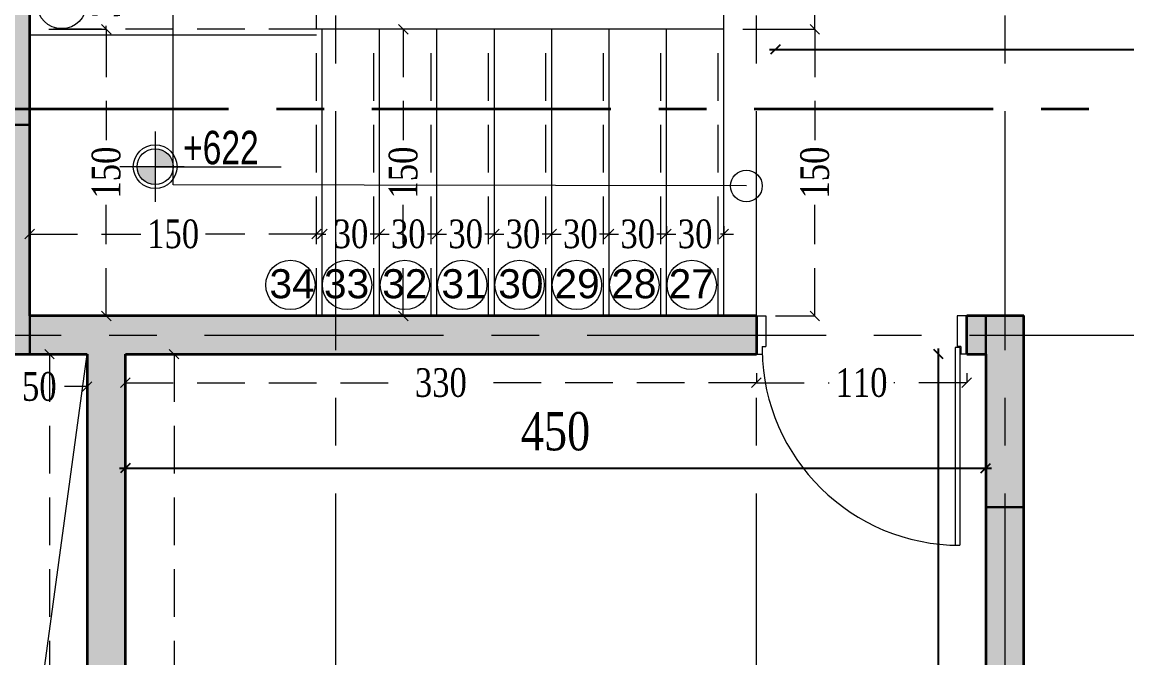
# Model space of a CAD drawing. Header units: inches. Extents: x -114 to 635, y -137 to 57.
# Drawn here: x 91.91 to 97.69, y 15.99 to 19.32 of the extents above; entities that cross this region are included whole.
import ezdxf
from ezdxf.enums import TextEntityAlignment as Align

# ---------------------------------------------------------------- set-up
doc = ezdxf.new("R2010")
doc.units = ezdxf.units.IN
doc.header["$MEASUREMENT"] = 0
doc.header["$PDMODE"] = 98
for name, pattern in [('( Hidden )', [0.375, 0.25, -0.125]), ('CENTER', [2, 1.25, -0.25, 0.25, -0.25]), ('CENTERX2', [4, 2.5, -0.5, 0.5, -0.5]), ('DASHED2', [0.375, 0.25, -0.125]), ('VILLA AXIS$0$CENTER', [2, 1.25, -0.25, 0.25, -0.25])]:
    doc.linetypes.add(name, pattern=pattern)
doc.layers.get('0').update_dxf_attribs({"lineweight": 5})
doc.layers.get('Defpoints').update_dxf_attribs({"lineweight": 5})
for name, color, linetype, lineweight in [('A-SECTION LINE', 230, 'Continuous', 35), ('A-text', 111, 'Continuous', 5), ('COLUMNS HATCH', 1, 'Continuous', 5), ('DETAILS DIMENSION', 15, 'Continuous', 5), ('DOOR', 1, 'Continuous', 5), ('E-AX', 9, '( Hidden )', 0), ('FURNITURE', 1, 'Continuous', 0), ('HANDRAIL', 31, 'Continuous', 5), ('HATCH', 15, 'Continuous', 0), ('LEVEL SYMBOL', 8, 'Continuous', 5), ('PROPOSED COLUMNS', 6, 'Continuous', 30), ('ROOMS DIMENSION', 3, 'Continuous', 5), ('STAIR', 1, 'Continuous', 5), ('WALL PROPOSED', 7, 'Continuous', 30)]:
    doc.layers.add(name, color=color, linetype=linetype, lineweight=lineweight)
doc.layers.add('AXIES', color=7, linetype='CENTER', lineweight=0, true_color=0x949596)
doc.styles.add('002-F.FLOOR PLAN$0$xref plans$0$ATTRIBUTE', font='BKANT.TTF')
doc.styles.add('GROUND FLOOR XREF - option 3$0$STYLE1', font='arial.ttf', dxfattribs={"height": 30})
doc.styles.add('ST', font='times.ttf', dxfattribs={"width": 0.8})
doc.styles.add('style4', font='times.ttf', dxfattribs={"width": 0.8})
doc.dimstyles.new('DIM100-2', dxfattribs={"dimtxt": 0.2, "dimasz": 0.05, "dimexe": 0.1, "dimexo": 0.1, "dimgap": 0.09, "dimtad": 1, "dimdec": 0, "dimlfac": 100, "dimzin": 0, "dimdsep": 46, "dimtxsty": 'style4', "dimblk1": 'OBLIQUE', "dimblk2": 'OBLIQUE', "dimsah": 1, "dimcen": 0.09, "dimdle": 0.03, "dimse1": 1, "dimse2": 1, "dimclrd": 256, "dimclrt": 256, "dimadec": 0, "dimazin": 0, "dimtfac": 1, "dimtdec": 0, "dimtix": 1, "dimtmove": 2, "dimatfit": 3, "dimldrblk": 'OBLIQUE', "dimfxl": 1, "dimtolj": 1, "dimtzin": 0, "dimarcsym": 0})
doc.dimstyles.new('RASH PLAN', dxfattribs={"dimtxt": 0.15, "dimasz": 0.05, "dimexe": 0, "dimexo": 0.1, "dimgap": 0.05, "dimtad": 0, "dimdec": 0, "dimlfac": 100, "dimzin": 0, "dimdsep": 46, "dimtxsty": 'ST', "dimblk": 'OBLIQUE', "dimcen": 0.09, "dimclrd": 200, "dimclre": 6, "dimclrt": 1, "dimadec": 0, "dimazin": 0, "dimtfac": 1, "dimtdec": 0, "dimtmove": 1, "dimatfit": 3, "dimldrblk": 'OBLIQUE', "dimfxl": 0, "dimtolj": 1, "dimtzin": 0, "dimlwd": -1, "dimlwe": -1, "dimarcsym": 0})

# ---------------------------------------------------------------- blocks, each defined once
blk = doc.blocks.new('_Oblique')
at = {"color": 0, "lineweight": -2}
blk.add_line((-0.5, -0.5), (0.5, 0.5), dxfattribs=at)
blk = doc.blocks.new('*D496')
at = {"layer": 'Defpoints', "color": 0, "transparency": 16777216}
for p in [(91.7503, 17.5794), (92.2503, 17.5794), (92.2503, 17.4092)]:
    blk.add_point(p, dxfattribs=at)
at = {"layer": 'DETAILS DIMENSION', "color": 6, "transparency": 16777216}
for p, q in [((91.7503, 17.4794), (91.7503, 17.4092)), ((92.2503, 17.4794), (92.2503, 17.4092))]:
    blk.add_line(p, q, dxfattribs=at)
at = {"layer": 'DETAILS DIMENSION', "color": 200, "linetype": 'DASHED2', "transparency": 16777216}
for p, q in [((91.7503, 17.4092), (91.8691, 17.4092)), ((92.2503, 17.4092), (92.1315, 17.4092))]:
    blk.add_line(p, q, dxfattribs=at)
at = {"layer": 'DETAILS DIMENSION', "color": 200, "transparency": 16777216, "xscale": 0.05, "yscale": 0.05, "zscale": 0.05, "rotation": 180}
blk.add_blockref('_Oblique', (91.7503, 17.4092), dxfattribs=at)
at = {"layer": 'DETAILS DIMENSION', "color": 200, "transparency": 16777216, "xscale": 0.05, "yscale": 0.05, "zscale": 0.05}
blk.add_blockref('_Oblique', (92.2503, 17.4092), dxfattribs=at)
at = {"layer": 'DETAILS DIMENSION', "color": 1, "transparency": 16777216, "insert": (92.0003, 17.4092), "char_height": 0.15, "attachment_point": 5, "style": 'ST'}
blk.add_mtext('\\A1;50', dxfattribs=at)
blk = doc.blocks.new('*D498')
at = {"layer": 'Defpoints', "color": 0, "transparency": 16777216}
for p in [(92.0537, 17.5794), (92.2503, 17.5794), (92.2503, 13.1797)]:
    blk.add_point(p, dxfattribs=at)
at = {"layer": 'DETAILS DIMENSION', "color": 6, "transparency": 16777216}
for p, q in [((92.1503, 17.5794), (92.0537, 17.5794)), ((92.1503, 13.1797), (92.0537, 13.1797))]:
    blk.add_line(p, q, dxfattribs=at)
at = {"layer": 'DETAILS DIMENSION', "color": 200, "linetype": 'DASHED2', "transparency": 16777216}
for p, q in [((92.0537, 17.5794), (92.0537, 15.5579)), ((92.0537, 13.1797), (92.0537, 15.2012))]:
    blk.add_line(p, q, dxfattribs=at)
at = {"layer": 'DETAILS DIMENSION', "color": 200, "transparency": 16777216, "xscale": 0.05, "yscale": 0.05, "zscale": 0.05}
for p, rotation in [((92.0537, 17.5794), 90), ((92.0537, 13.1797), 270)]:
    blk.add_blockref('_Oblique', p, dxfattribs=dict(at, rotation=rotation))
at = {"layer": 'DETAILS DIMENSION', "color": 1, "transparency": 16777216, "insert": (92.0537, 15.3795), "char_height": 0.15, "attachment_point": 5, "rotation": 90, "style": 'ST'}
blk.add_mtext('\\A1;440', dxfattribs=at)
blk = doc.blocks.new('*D506')
at = {"layer": 'Defpoints', "color": 0, "transparency": 16777216}
for p in [(92.4503, 17.5794), (95.7506, 17.5794), (92.4503, 17.4297)]:
    blk.add_point(p, dxfattribs=at)
at = {"layer": 'DETAILS DIMENSION', "color": 6, "transparency": 16777216}
for p, q in [((92.4503, 17.4794), (92.4503, 17.4297)), ((95.7506, 17.4794), (95.7506, 17.4297))]:
    blk.add_line(p, q, dxfattribs=at)
at = {"layer": 'DETAILS DIMENSION', "color": 200, "linetype": 'DASHED2', "transparency": 16777216}
for p, q in [((92.4503, 17.4297), (93.9243, 17.4297)), ((95.7506, 17.4297), (94.2766, 17.4297))]:
    blk.add_line(p, q, dxfattribs=at)
at = {"layer": 'DETAILS DIMENSION', "color": 200, "transparency": 16777216, "xscale": 0.05, "yscale": 0.05, "zscale": 0.05, "rotation": 180}
blk.add_blockref('_Oblique', (92.4503, 17.4297), dxfattribs=at)
at = {"layer": 'DETAILS DIMENSION', "color": 200, "transparency": 16777216, "xscale": 0.05, "yscale": 0.05, "zscale": 0.05}
blk.add_blockref('_Oblique', (95.7506, 17.4297), dxfattribs=at)
at = {"layer": 'DETAILS DIMENSION', "color": 1, "transparency": 16777216, "insert": (94.1004, 17.4297), "char_height": 0.15, "attachment_point": 5, "style": 'ST'}
blk.add_mtext('\\A1;330', dxfattribs=at)
blk = doc.blocks.new('*D507')
at = {"layer": 'Defpoints', "color": 0, "transparency": 16777216}
for p in [(95.7506, 17.5794), (96.8506, 17.5794), (96.8506, 17.4297)]:
    blk.add_point(p, dxfattribs=at)
at = {"layer": 'DETAILS DIMENSION', "color": 6, "transparency": 16777216}
for p, q in [((95.7506, 17.4794), (95.7506, 17.4297)), ((96.8506, 17.4794), (96.8506, 17.4297))]:
    blk.add_line(p, q, dxfattribs=at)
at = {"layer": 'DETAILS DIMENSION', "color": 200, "linetype": 'DASHED2', "transparency": 16777216}
for p, q in [((95.7506, 17.4297), (96.1312, 17.4297)), ((96.8506, 17.4297), (96.4699, 17.4297))]:
    blk.add_line(p, q, dxfattribs=at)
at = {"layer": 'DETAILS DIMENSION', "color": 200, "transparency": 16777216, "xscale": 0.05, "yscale": 0.05, "zscale": 0.05, "rotation": 180}
blk.add_blockref('_Oblique', (95.7506, 17.4297), dxfattribs=at)
at = {"layer": 'DETAILS DIMENSION', "color": 200, "transparency": 16777216, "xscale": 0.05, "yscale": 0.05, "zscale": 0.05}
blk.add_blockref('_Oblique', (96.8506, 17.4297), dxfattribs=at)
at = {"layer": 'DETAILS DIMENSION', "color": 1, "transparency": 16777216, "insert": (96.3006, 17.4297), "char_height": 0.15, "attachment_point": 5, "style": 'ST'}
blk.add_mtext('\\A1;110', dxfattribs=at)
blk = doc.blocks.new('*D508')
at = {"layer": 'Defpoints', "color": 0, "transparency": 16777216}
for p in [(96.7033, 17.5794), (96.9503, 17.5794), (96.9503, 11.5798)]:
    blk.add_point(p, dxfattribs=at)
at = {"layer": 'ROOMS DIMENSION', "linetype": 'Continuous', "lineweight": -2, "transparency": 16777216}
blk.add_line((96.7033, 11.5498), (96.7033, 17.6094), dxfattribs=at)
at = {"layer": 'ROOMS DIMENSION', "lineweight": -2, "transparency": 16777216, "xscale": 0.05, "yscale": 0.05, "zscale": 0.05}
for p, rotation in [((96.7033, 17.5794), 90), ((96.7033, 11.5798), 270)]:
    blk.add_blockref('_Oblique', p, dxfattribs=dict(at, rotation=rotation))
at = {"layer": 'ROOMS DIMENSION', "transparency": 16777216, "insert": (96.5116, 14.5796), "char_height": 0.2, "attachment_point": 5, "rotation": 90, "style": 'style4'}
blk.add_mtext('\\A1;600', dxfattribs=at)
blk = doc.blocks.new('*D509')
at = {"layer": 'Defpoints', "color": 0, "transparency": 16777216}
for p in [(92.4503, 17.5794), (96.9503, 17.5794), (96.9503, 16.9828)]:
    blk.add_point(p, dxfattribs=at)
at = {"layer": 'ROOMS DIMENSION', "linetype": 'Continuous', "lineweight": -2, "transparency": 16777216}
blk.add_line((92.4203, 16.9828), (96.9803, 16.9828), dxfattribs=at)
at = {"layer": 'ROOMS DIMENSION', "lineweight": -2, "transparency": 16777216, "xscale": 0.05, "yscale": 0.05, "zscale": 0.05, "rotation": 180}
blk.add_blockref('_Oblique', (92.4503, 16.9828), dxfattribs=at)
at = {"layer": 'ROOMS DIMENSION', "lineweight": -2, "transparency": 16777216, "xscale": 0.05, "yscale": 0.05, "zscale": 0.05}
blk.add_blockref('_Oblique', (96.9503, 16.9828), dxfattribs=at)
at = {"layer": 'ROOMS DIMENSION', "transparency": 16777216, "insert": (94.7003, 17.1746), "char_height": 0.2, "attachment_point": 5, "style": 'style4'}
blk.add_mtext('\\A1;450', dxfattribs=at)
blk = doc.blocks.new('*D535')
at = {"layer": 'Defpoints', "color": 0, "transparency": 16777216}
for p in [(95.5804, 19.2795), (95.7506, 17.7794), (96.0563, 17.7794)]:
    blk.add_point(p, dxfattribs=at)
at = {"layer": 'DETAILS DIMENSION', "color": 6, "transparency": 16777216}
for p, q in [((95.6804, 19.2795), (96.0563, 19.2795)), ((95.8506, 17.7794), (96.0563, 17.7794))]:
    blk.add_line(p, q, dxfattribs=at)
at = {"layer": 'DETAILS DIMENSION', "color": 200, "linetype": 'DASHED2', "transparency": 16777216}
for p, q in [((96.0563, 19.2795), (96.0563, 18.6988)), ((96.0563, 17.7794), (96.0563, 18.3601))]:
    blk.add_line(p, q, dxfattribs=at)
at = {"layer": 'DETAILS DIMENSION', "color": 200, "transparency": 16777216, "xscale": 0.05, "yscale": 0.05, "zscale": 0.05}
for p, rotation in [((96.0563, 19.2795), 90), ((96.0563, 17.7794), 270)]:
    blk.add_blockref('_Oblique', p, dxfattribs=dict(at, rotation=rotation))
at = {"layer": 'DETAILS DIMENSION', "color": 1, "transparency": 16777216, "insert": (96.0563, 18.5295), "char_height": 0.15, "attachment_point": 5, "rotation": 90, "style": 'ST'}
blk.add_mtext('\\A1;150', dxfattribs=at)
blk = doc.blocks.new('*D543')
at = {"layer": 'Defpoints', "color": 0, "transparency": 16777216}
for p in [(95.85, 19.4797), (105.3504, 19.2799), (105.3504, 19.1736)]:
    blk.add_point(p, dxfattribs=at)
at = {"layer": 'ROOMS DIMENSION', "linetype": 'Continuous', "lineweight": -2, "transparency": 16777216}
blk.add_line((95.82, 19.1736), (105.3804, 19.1736), dxfattribs=at)
at = {"layer": 'ROOMS DIMENSION', "lineweight": -2, "transparency": 16777216, "xscale": 0.05, "yscale": 0.05, "zscale": 0.05, "rotation": 180}
blk.add_blockref('_Oblique', (95.85, 19.1736), dxfattribs=at)
at = {"layer": 'ROOMS DIMENSION', "lineweight": -2, "transparency": 16777216, "xscale": 0.05, "yscale": 0.05, "zscale": 0.05}
blk.add_blockref('_Oblique', (105.3504, 19.1736), dxfattribs=at)
at = {"layer": 'ROOMS DIMENSION', "transparency": 16777216, "insert": (100.6002, 19.3657), "char_height": 0.2, "attachment_point": 5, "style": 'style4'}
blk.add_mtext('\\A1;950', dxfattribs=at)
blk = doc.blocks.new('*U1154')
for p, q in [((-1665, 63.6), (-1665, 1098.6)), ((-1640, 63.6), (-1640, 1096.8)), ((-1700, 98.6), (-1670, 98.6)), ((-1670, 58.6), (-1670, 98.6)), ((-1670, 58.6), (-1650, 58.6)), ((-1665, 63.6), (-1640, 63.6)), ((-1650, -101.4), (-1650, 58.6)), ((-650, -101.4), (-650, 58.6)), ((-630, 58.6), (-650, 58.6)), ((-600, 98.6), (-630, 98.6)), ((-630, 58.6), (-630, 98.6)), ((-1700, -101.4), (-1650, -101.4)), ((-600, -101.4), (-650, -101.4))]:
    blk.add_line(p, q)
blk.add_arc((-1665.1, 63.5), 1035.2, 0.83955, 89.99619)
blk = doc.blocks.new('*D904')
at = {"layer": 'Defpoints', "color": 0, "transparency": 16777216}
for p in [(95.2803, 18.2079), (95.2803, 18.149), (95.5804, 18.149)]:
    blk.add_point(p, dxfattribs=at)
at = {"layer": 'DETAILS DIMENSION', "color": 200, "linetype": 'DASHED2', "transparency": 16777216}
for p, q in [((95.2803, 18.2079), (95.2303, 18.2079)), ((95.2803, 18.2079), (95.2985, 18.2079)), ((95.5804, 18.2079), (95.5622, 18.2079)), ((95.5804, 18.2079), (95.6304, 18.2079))]:
    blk.add_line(p, q, dxfattribs=at)
at = {"layer": 'DETAILS DIMENSION', "color": 6, "transparency": 16777216}
for p, q in [((95.2803, 18.249), (95.2803, 18.2079)), ((95.5804, 18.249), (95.5804, 18.2079))]:
    blk.add_line(p, q, dxfattribs=at)
at = {"layer": 'DETAILS DIMENSION', "color": 200, "transparency": 16777216, "xscale": 0.05, "yscale": 0.05, "zscale": 0.05}
blk.add_blockref('_Oblique', (95.2803, 18.2079), dxfattribs=at)
at = {"layer": 'DETAILS DIMENSION', "color": 200, "transparency": 16777216, "xscale": 0.05, "yscale": 0.05, "zscale": 0.05, "rotation": 180}
blk.add_blockref('_Oblique', (95.5804, 18.2079), dxfattribs=at)
at = {"layer": 'DETAILS DIMENSION', "color": 1, "transparency": 16777216, "insert": (95.4303, 18.2079), "char_height": 0.15, "attachment_point": 5, "style": 'ST'}
blk.add_mtext('\\A1;30', dxfattribs=at)
blk = doc.blocks.new('*D905')
at = {"layer": 'Defpoints', "color": 0, "transparency": 16777216}
for p in [(94.9803, 18.2079), (95.2803, 18.149), (94.9803, 18.1134)]:
    blk.add_point(p, dxfattribs=at)
at = {"layer": 'DETAILS DIMENSION', "color": 200, "linetype": 'DASHED2', "transparency": 16777216}
for p, q in [((94.9803, 18.2079), (94.9303, 18.2079)), ((94.9803, 18.2079), (94.9984, 18.2079)), ((95.2803, 18.2079), (95.2621, 18.2079)), ((95.2803, 18.2079), (95.3303, 18.2079))]:
    blk.add_line(p, q, dxfattribs=at)
at = {"layer": 'DETAILS DIMENSION', "color": 6, "transparency": 16777216}
for p, q in [((94.9803, 18.2134), (94.9803, 18.2079)), ((95.2803, 18.249), (95.2803, 18.2079))]:
    blk.add_line(p, q, dxfattribs=at)
at = {"layer": 'DETAILS DIMENSION', "color": 200, "transparency": 16777216, "xscale": 0.05, "yscale": 0.05, "zscale": 0.05}
blk.add_blockref('_Oblique', (94.9803, 18.2079), dxfattribs=at)
at = {"layer": 'DETAILS DIMENSION', "color": 200, "transparency": 16777216, "xscale": 0.05, "yscale": 0.05, "zscale": 0.05, "rotation": 180}
blk.add_blockref('_Oblique', (95.2803, 18.2079), dxfattribs=at)
at = {"layer": 'DETAILS DIMENSION', "color": 1, "transparency": 16777216, "insert": (95.1303, 18.2079), "char_height": 0.15, "attachment_point": 5, "style": 'ST'}
blk.add_mtext('\\A1;30', dxfattribs=at)
blk = doc.blocks.new('*D906')
at = {"layer": 'Defpoints', "color": 0, "transparency": 16777216}
for p in [(94.6803, 18.2079), (94.6803, 18.0982), (94.9803, 18.1134)]:
    blk.add_point(p, dxfattribs=at)
at = {"layer": 'DETAILS DIMENSION', "color": 200, "linetype": 'DASHED2', "transparency": 16777216}
for p, q in [((94.6803, 18.2079), (94.6303, 18.2079)), ((94.6803, 18.2079), (94.6984, 18.2079)), ((94.9803, 18.2079), (94.9621, 18.2079)), ((94.9803, 18.2079), (95.0303, 18.2079))]:
    blk.add_line(p, q, dxfattribs=at)
at = {"layer": 'DETAILS DIMENSION', "color": 6, "transparency": 16777216}
for p, q in [((94.6803, 18.1982), (94.6803, 18.2079)), ((94.9803, 18.2134), (94.9803, 18.2079))]:
    blk.add_line(p, q, dxfattribs=at)
at = {"layer": 'DETAILS DIMENSION', "color": 200, "transparency": 16777216, "xscale": 0.05, "yscale": 0.05, "zscale": 0.05}
blk.add_blockref('_Oblique', (94.6803, 18.2079), dxfattribs=at)
at = {"layer": 'DETAILS DIMENSION', "color": 200, "transparency": 16777216, "xscale": 0.05, "yscale": 0.05, "zscale": 0.05, "rotation": 180}
blk.add_blockref('_Oblique', (94.9803, 18.2079), dxfattribs=at)
at = {"layer": 'DETAILS DIMENSION', "color": 1, "transparency": 16777216, "insert": (94.8303, 18.2079), "char_height": 0.15, "attachment_point": 5, "style": 'ST'}
blk.add_mtext('\\A1;30', dxfattribs=at)
blk = doc.blocks.new('*D907')
at = {"layer": 'Defpoints', "color": 0, "transparency": 16777216}
for p in [(94.3803, 18.2079), (94.3803, 18.0944), (94.6803, 18.0982)]:
    blk.add_point(p, dxfattribs=at)
at = {"layer": 'DETAILS DIMENSION', "color": 200, "linetype": 'DASHED2', "transparency": 16777216}
for p, q in [((94.3803, 18.2079), (94.3303, 18.2079)), ((94.3803, 18.2079), (94.3984, 18.2079)), ((94.6803, 18.2079), (94.6621, 18.2079)), ((94.6803, 18.2079), (94.7303, 18.2079))]:
    blk.add_line(p, q, dxfattribs=at)
at = {"layer": 'DETAILS DIMENSION', "color": 6, "transparency": 16777216}
for p, q in [((94.3803, 18.1944), (94.3803, 18.2079)), ((94.6803, 18.1982), (94.6803, 18.2079))]:
    blk.add_line(p, q, dxfattribs=at)
at = {"layer": 'DETAILS DIMENSION', "color": 200, "transparency": 16777216, "xscale": 0.05, "yscale": 0.05, "zscale": 0.05}
blk.add_blockref('_Oblique', (94.3803, 18.2079), dxfattribs=at)
at = {"layer": 'DETAILS DIMENSION', "color": 200, "transparency": 16777216, "xscale": 0.05, "yscale": 0.05, "zscale": 0.05, "rotation": 180}
blk.add_blockref('_Oblique', (94.6803, 18.2079), dxfattribs=at)
at = {"layer": 'DETAILS DIMENSION', "color": 1, "transparency": 16777216, "insert": (94.5303, 18.2079), "char_height": 0.15, "attachment_point": 5, "style": 'ST'}
blk.add_mtext('\\A1;30', dxfattribs=at)
blk = doc.blocks.new('*D908')
at = {"layer": 'Defpoints', "color": 0, "transparency": 16777216}
for p in [(94.0803, 18.2079), (94.0803, 18.0944), (94.3803, 18.0944)]:
    blk.add_point(p, dxfattribs=at)
at = {"layer": 'DETAILS DIMENSION', "color": 200, "linetype": 'DASHED2', "transparency": 16777216}
for p, q in [((94.0803, 18.2079), (94.0303, 18.2079)), ((94.0803, 18.2079), (94.0984, 18.2079)), ((94.3803, 18.2079), (94.3621, 18.2079)), ((94.3803, 18.2079), (94.4303, 18.2079))]:
    blk.add_line(p, q, dxfattribs=at)
at = {"layer": 'DETAILS DIMENSION', "color": 6, "transparency": 16777216}
for p, q in [((94.0803, 18.1944), (94.0803, 18.2079)), ((94.3803, 18.1944), (94.3803, 18.2079))]:
    blk.add_line(p, q, dxfattribs=at)
at = {"layer": 'DETAILS DIMENSION', "color": 200, "transparency": 16777216, "xscale": 0.05, "yscale": 0.05, "zscale": 0.05}
blk.add_blockref('_Oblique', (94.0803, 18.2079), dxfattribs=at)
at = {"layer": 'DETAILS DIMENSION', "color": 200, "transparency": 16777216, "xscale": 0.05, "yscale": 0.05, "zscale": 0.05, "rotation": 180}
blk.add_blockref('_Oblique', (94.3803, 18.2079), dxfattribs=at)
at = {"layer": 'DETAILS DIMENSION', "color": 1, "transparency": 16777216, "insert": (94.2303, 18.2079), "char_height": 0.15, "attachment_point": 5, "style": 'ST'}
blk.add_mtext('\\A1;30', dxfattribs=at)
blk = doc.blocks.new('*D909')
at = {"layer": 'Defpoints', "color": 0, "transparency": 16777216}
for p in [(93.7803, 18.2079), (93.7803, 18.102), (94.0803, 18.0944)]:
    blk.add_point(p, dxfattribs=at)
at = {"layer": 'DETAILS DIMENSION', "color": 200, "linetype": 'DASHED2', "transparency": 16777216}
for p, q in [((93.7803, 18.2079), (93.7303, 18.2079)), ((93.7803, 18.2079), (93.7984, 18.2079)), ((94.0803, 18.2079), (94.0621, 18.2079)), ((94.0803, 18.2079), (94.1303, 18.2079))]:
    blk.add_line(p, q, dxfattribs=at)
at = {"layer": 'DETAILS DIMENSION', "color": 6, "transparency": 16777216}
for p, q in [((93.7803, 18.202), (93.7803, 18.2079)), ((94.0803, 18.1944), (94.0803, 18.2079))]:
    blk.add_line(p, q, dxfattribs=at)
at = {"layer": 'DETAILS DIMENSION', "color": 200, "transparency": 16777216, "xscale": 0.05, "yscale": 0.05, "zscale": 0.05}
blk.add_blockref('_Oblique', (93.7803, 18.2079), dxfattribs=at)
at = {"layer": 'DETAILS DIMENSION', "color": 200, "transparency": 16777216, "xscale": 0.05, "yscale": 0.05, "zscale": 0.05, "rotation": 180}
blk.add_blockref('_Oblique', (94.0803, 18.2079), dxfattribs=at)
at = {"layer": 'DETAILS DIMENSION', "color": 1, "transparency": 16777216, "insert": (93.9303, 18.2079), "char_height": 0.15, "attachment_point": 5, "style": 'ST'}
blk.add_mtext('\\A1;30', dxfattribs=at)
blk = doc.blocks.new('*D910')
at = {"layer": 'Defpoints', "color": 0, "transparency": 16777216}
for p in [(93.4803, 18.2079), (93.4803, 18.1058), (93.7803, 18.102)]:
    blk.add_point(p, dxfattribs=at)
at = {"layer": 'DETAILS DIMENSION', "color": 200, "linetype": 'DASHED2', "transparency": 16777216}
for p, q in [((93.4803, 18.2079), (93.4303, 18.2079)), ((93.4803, 18.2079), (93.4984, 18.2079)), ((93.7803, 18.2079), (93.7621, 18.2079)), ((93.7803, 18.2079), (93.8303, 18.2079))]:
    blk.add_line(p, q, dxfattribs=at)
at = {"layer": 'DETAILS DIMENSION', "color": 6, "transparency": 16777216}
for p, q in [((93.4803, 18.2058), (93.4803, 18.2079)), ((93.7803, 18.202), (93.7803, 18.2079))]:
    blk.add_line(p, q, dxfattribs=at)
at = {"layer": 'DETAILS DIMENSION', "color": 200, "transparency": 16777216, "xscale": 0.05, "yscale": 0.05, "zscale": 0.05}
blk.add_blockref('_Oblique', (93.4803, 18.2079), dxfattribs=at)
at = {"layer": 'DETAILS DIMENSION', "color": 200, "transparency": 16777216, "xscale": 0.05, "yscale": 0.05, "zscale": 0.05, "rotation": 180}
blk.add_blockref('_Oblique', (93.7803, 18.2079), dxfattribs=at)
at = {"layer": 'DETAILS DIMENSION', "color": 1, "transparency": 16777216, "insert": (93.6303, 18.2079), "char_height": 0.15, "attachment_point": 5, "style": 'ST'}
blk.add_mtext('\\A1;30', dxfattribs=at)
blk = doc.blocks.new('*D911')
at = {"layer": 'Defpoints', "color": 0, "transparency": 16777216}
for p in [(91.9503, 18.2079), (91.9503, 18.091), (93.4503, 18.1058)]:
    blk.add_point(p, dxfattribs=at)
at = {"layer": 'DETAILS DIMENSION', "color": 6, "transparency": 16777216}
for p, q in [((91.9503, 18.191), (91.9503, 18.2079)), ((93.4503, 18.2058), (93.4503, 18.2079))]:
    blk.add_line(p, q, dxfattribs=at)
at = {"layer": 'DETAILS DIMENSION', "color": 200, "linetype": 'DASHED2', "transparency": 16777216}
for p, q in [((91.9503, 18.2079), (92.5309, 18.2079)), ((93.4503, 18.2079), (92.8696, 18.2079))]:
    blk.add_line(p, q, dxfattribs=at)
at = {"layer": 'DETAILS DIMENSION', "color": 200, "transparency": 16777216, "xscale": 0.05, "yscale": 0.05, "zscale": 0.05, "rotation": 180}
blk.add_blockref('_Oblique', (91.9503, 18.2079), dxfattribs=at)
at = {"layer": 'DETAILS DIMENSION', "color": 200, "transparency": 16777216, "xscale": 0.05, "yscale": 0.05, "zscale": 0.05}
blk.add_blockref('_Oblique', (93.4503, 18.2079), dxfattribs=at)
at = {"layer": 'DETAILS DIMENSION', "color": 1, "transparency": 16777216, "insert": (92.7003, 18.2079), "char_height": 0.15, "attachment_point": 5, "style": 'ST'}
blk.add_mtext('\\A1;150', dxfattribs=at)
blk = doc.blocks.new('*D912')
at = {"layer": 'Defpoints', "color": 0, "transparency": 16777216}
for p in [(93.9039, 19.2794), (94.05, 19.2794), (94.0503, 17.7794)]:
    blk.add_point(p, dxfattribs=at)
at = {"layer": 'DETAILS DIMENSION', "color": 6, "transparency": 16777216}
for p, q in [((93.95, 19.2794), (93.9039, 19.2794)), ((93.9503, 17.7794), (93.9039, 17.7794))]:
    blk.add_line(p, q, dxfattribs=at)
at = {"layer": 'DETAILS DIMENSION', "color": 200, "linetype": 'DASHED2', "transparency": 16777216}
for p, q in [((93.9039, 19.2794), (93.9039, 18.6987)), ((93.9039, 17.7794), (93.9039, 18.36))]:
    blk.add_line(p, q, dxfattribs=at)
at = {"layer": 'DETAILS DIMENSION', "color": 200, "transparency": 16777216, "xscale": 0.05, "yscale": 0.05, "zscale": 0.05}
for p, rotation in [((93.9039, 19.2794), 90), ((93.9039, 17.7794), 270)]:
    blk.add_blockref('_Oblique', p, dxfattribs=dict(at, rotation=rotation))
at = {"layer": 'DETAILS DIMENSION', "color": 1, "transparency": 16777216, "insert": (93.9039, 18.5294), "char_height": 0.15, "attachment_point": 5, "rotation": 90, "style": 'ST'}
blk.add_mtext('\\A1;150', dxfattribs=at)
blk = doc.blocks.new('*D913')
at = {"layer": 'Defpoints', "color": 0, "transparency": 16777216}
for p in [(91.9503, 19.2792), (92.3503, 19.2792), (91.9503, 17.7794)]:
    blk.add_point(p, dxfattribs=at)
at = {"layer": 'DETAILS DIMENSION', "color": 6, "transparency": 16777216}
for p, q in [((92.0503, 19.2792), (92.3503, 19.2792)), ((92.0503, 17.7794), (92.3503, 17.7794))]:
    blk.add_line(p, q, dxfattribs=at)
at = {"layer": 'DETAILS DIMENSION', "color": 200, "linetype": 'DASHED2', "transparency": 16777216}
for p, q in [((92.3503, 19.2792), (92.3503, 18.6987)), ((92.3503, 17.7794), (92.3503, 18.36))]:
    blk.add_line(p, q, dxfattribs=at)
at = {"layer": 'DETAILS DIMENSION', "color": 200, "transparency": 16777216, "xscale": 0.05, "yscale": 0.05, "zscale": 0.05}
for p, rotation in [((92.3503, 19.2792), 90), ((92.3503, 17.7794), 270)]:
    blk.add_blockref('_Oblique', p, dxfattribs=dict(at, rotation=rotation))
at = {"layer": 'DETAILS DIMENSION', "color": 1, "transparency": 16777216, "insert": (92.3503, 18.5293), "char_height": 0.15, "attachment_point": 5, "rotation": 90, "style": 'ST'}
blk.add_mtext('\\A1;150', dxfattribs=at)
blk = doc.blocks.new('*D914')
at = {"layer": 'Defpoints', "color": 0, "transparency": 16777216}
for p in [(92.3122, 19.5792), (92.3503, 19.5792), (91.9503, 19.2792)]:
    blk.add_point(p, dxfattribs=at)
at = {"layer": 'DETAILS DIMENSION', "color": 200, "linetype": 'DASHED2', "transparency": 16777216}
for p, q in [((92.3503, 19.5792), (92.3503, 19.6292)), ((92.3503, 19.5792), (92.3503, 19.5611)), ((92.3503, 19.2792), (92.3503, 19.2974)), ((92.3503, 19.2792), (92.3503, 19.2292))]:
    blk.add_line(p, q, dxfattribs=at)
at = {"layer": 'DETAILS DIMENSION', "color": 6, "transparency": 16777216}
for p, q in [((92.4122, 19.5792), (92.3503, 19.5792)), ((92.0503, 19.2792), (92.3503, 19.2792))]:
    blk.add_line(p, q, dxfattribs=at)
at = {"layer": 'DETAILS DIMENSION', "color": 200, "transparency": 16777216, "xscale": 0.05, "yscale": 0.05, "zscale": 0.05}
for p, rotation in [((92.3503, 19.5792), 270), ((92.3503, 19.2792), 90)]:
    blk.add_blockref('_Oblique', p, dxfattribs=dict(at, rotation=rotation))
at = {"layer": 'DETAILS DIMENSION', "color": 1, "transparency": 16777216, "insert": (92.3503, 19.4292), "char_height": 0.15, "attachment_point": 5, "rotation": 90, "style": 'ST'}
blk.add_mtext('\\A1;30', dxfattribs=at)
blk = doc.blocks.new('*D934')
at = {"layer": 'Defpoints', "color": 0, "transparency": 16777216}
for p in [(95.85, 19.4797), (96.0563, 19.4797), (95.5804, 19.2795)]:
    blk.add_point(p, dxfattribs=at)
at = {"layer": 'DETAILS DIMENSION', "color": 200, "linetype": 'DASHED2', "transparency": 16777216}
for p, q in [((96.3602, 19.4708), (96.3602, 19.5708)), ((96.0563, 19.2795), (96.0563, 19.4797)), ((96.0563, 19.3796), (96.3602, 19.4708))]:
    blk.add_line(p, q, dxfattribs=at)
at = {"layer": 'DETAILS DIMENSION', "color": 6, "transparency": 16777216}
for p, q in [((95.95, 19.4797), (96.0563, 19.4797)), ((95.6804, 19.2795), (96.0563, 19.2795))]:
    blk.add_line(p, q, dxfattribs=at)
at = {"layer": 'DETAILS DIMENSION', "color": 200, "transparency": 16777216, "xscale": 0.05, "yscale": 0.05, "zscale": 0.05}
for p, rotation in [((96.0563, 19.4797), 90), ((96.0563, 19.2795), 270)]:
    blk.add_blockref('_Oblique', p, dxfattribs=dict(at, rotation=rotation))
at = {"layer": 'DETAILS DIMENSION', "color": 1, "transparency": 16777216, "insert": (96.3602, 19.7043), "char_height": 0.15, "attachment_point": 5, "rotation": 90, "style": 'ST'}
blk.add_mtext('\\A1;20', dxfattribs=at)
blk = doc.blocks.new('DASLASDLASLDASLASDLASLQWELQWELQWELQWELQ')
at = {"layer": 'AXIES', "linetype": 'CENTERX2', "ltscale": 0.5}
for p, q in [((32.9786, -578.2063), (32.9786, -610.1736)), ((35.1783, -578.2063), (35.1783, -610.1736)), ((36.4786, -578.2063), (36.4786, -610.1736)), ((20.2934, -595.3778), (52.6834, -595.3778))]:
    blk.add_line(p, q, dxfattribs=at)
blk = doc.blocks.new('QEWQWQWASDASDASADAAS')
at = {"layer": 'COLUMNS HATCH', "ltscale": 300}
for points in [[(154.0227, -491.4577), (154.2227, -491.4577), (154.2227, -492.6577), (154.0227, -492.6577)], [(159.2227, -492.4577), (159.4227, -492.4577), (159.4227, -493.4577), (159.2227, -493.4577)]]:
    blk.add_hatch(color=256, dxfattribs=at).paths.add_polyline_path(points)
at = {"layer": 'PROPOSED COLUMNS'}
for points in [[(154.0227, -491.4577), (154.2227, -491.4577), (154.2227, -492.6577), (154.0227, -492.6577)], [(159.2227, -492.4577), (159.4227, -492.4577), (159.4227, -493.4577), (159.2227, -493.4577)]]:
    blk.add_lwpolyline(points, close=True, dxfattribs=at)
blk = doc.blocks.new('*D954')
at = {"layer": 'Defpoints', "color": 0, "transparency": 16777216}
for p in [(92.4503, 17.5794), (92.7049, 17.5794), (92.4503, 13.0797)]:
    blk.add_point(p, dxfattribs=at)
at = {"layer": 'DETAILS DIMENSION', "color": 6, "transparency": 16777216}
for p, q in [((92.5503, 17.5794), (92.7049, 17.5794)), ((92.5503, 13.0797), (92.7049, 13.0797))]:
    blk.add_line(p, q, dxfattribs=at)
at = {"layer": 'DETAILS DIMENSION', "color": 200, "linetype": 'DASHED2', "transparency": 16777216}
for p, q in [((92.7049, 17.5794), (92.7049, 15.5079)), ((92.7049, 13.0797), (92.7049, 15.1512))]:
    blk.add_line(p, q, dxfattribs=at)
at = {"layer": 'DETAILS DIMENSION', "color": 200, "transparency": 16777216, "xscale": 0.05, "yscale": 0.05, "zscale": 0.05}
for p, rotation in [((92.7049, 17.5794), 90), ((92.7049, 13.0797), 270)]:
    blk.add_blockref('_Oblique', p, dxfattribs=dict(at, rotation=rotation))
at = {"layer": 'DETAILS DIMENSION', "color": 1, "transparency": 16777216, "insert": (92.7049, 15.3295), "char_height": 0.15, "attachment_point": 5, "rotation": 90, "style": 'ST'}
blk.add_mtext('\\A1;450', dxfattribs=at)
blk = doc.blocks.new('002-F.FLOOR PLAN$0$xref plans$0$LVL-PL')
h = blk.add_hatch(color=256)
h.paths.add_polyline_path([(0, 0.1233), (0, 0), (0.1233, 0, 0.414214)])
h.paths.add_polyline_path([(0, 0), (-0.1233, 0, 0.414214), (0, -0.1233)])
for p, q in [((0, 0.2424), (0, -0.2424)), ((0.2, 0), (-0.2424, 0)), ((0, 0), (0.8648, 0))]:
    blk.add_line(p, q)
for radius in [0.15, 0.1233]:
    blk.add_circle((0, 0), radius)
at = {"style": '002-F.FLOOR PLAN$0$xref plans$0$ATTRIBUTE', "width": 0.75, "flags": 12}
for tag, p in [('LEVEL', (0.517, 0.1508)), ('POSITION', (0.517, -0.1541))]:
    blk.add_attdef(tag, text='', height=0.2, dxfattribs=at).set_placement(p, align=Align.MIDDLE)

msp = doc.modelspace()

# ---------------------------------------------------------------- hatches: boundary and pattern name
at = {"layer": 'HATCH', "true_color": 0x939598}
h = msp.add_hatch(color=252, dxfattribs=at)
h.dxf.hatch_style = 1
h.paths.add_polyline_path([(85.7508, 19.0799), (85.5508, 19.0799), (85.5508, 16.7289), (85.7508, 16.7289), (85.7508, 18.0794), (88.6499, 18.0794), (88.6499, 16.2791), (88.7499, 16.2791), (89.1495, 16.2791), (89.1495, 16.1791), (89.2495, 16.1791), (89.2495, 16.3791), (88.7499, 16.3791), (88.7499, 18.0794), (91.7503, 18.0794), (91.7503, 17.5794), (92.2503, 17.5794), (92.2503, 13.1797), (91.6503, 13.1797), (91.6503, 13.0797), (92.4503, 13.0797), (92.4503, 17.5794), (95.7506, 17.5794), (95.7506, 17.7794), (91.9503, 17.7794), (91.9503, 23.7796), (95.5503, 23.7796), (95.5503, 23.9796), (91.9503, 23.9796), (91.9503, 24.6801), (91.7503, 24.6801), (91.7503, 20.7796), (91.05, 20.7796), (91.05, 20.6796), (91.7503, 20.6796), (91.7503, 18.2794), (88.7502, 18.2794), (88.7504, 19.6792), (88.6654, 19.6792), (88.5504, 19.6792), (88.5502, 18.2794), (85.7507, 18.2794)])
h = msp.add_hatch(color=252, dxfattribs=at)
h.dxf.hatch_style = 1
h.paths.add_polyline_path([(97.1503, 17.7794), (96.9503, 17.7794), (96.8506, 17.7794), (96.8506, 17.5794), (96.9503, 17.5794), (96.9503, 11.5798), (96.2003, 11.5798), (96.2003, 11.3798), (97.1503, 11.3798), (97.1503, 13.3793), (97.6512, 13.3793), (97.6512, 13.5793), (97.1503, 13.5793)])

# ---------------------------------------------------------------- linework, layer by layer
at = {"layer": 'A-SECTION LINE', "linetype": 'VILLA AXIS$0$CENTER'}
msp.add_lwpolyline([(83.74, 18.8637), (114.7356, 18.8637)], dxfattribs=at)
at = {"layer": 'A-text'}
for centre in [(92.1179, 19.4117), (93.3137, 17.9413), (93.6097, 17.9413), (93.9124, 17.9413), (94.2124, 17.9413), (94.5124, 17.9413), (94.8124, 17.9413), (95.1124, 17.9413), (95.4124, 17.9413)]:
    msp.add_circle(centre, 0.1291, dxfattribs=at)
at = {"layer": 'FURNITURE', "flags": 128}
msp.add_lwpolyline([(91.6503, 13.1797), (92.2503, 17.5794)], dxfattribs=at)
at = {"layer": 'HANDRAIL'}
for p, q in [((93.4503, 19.2792), (93.4503, 19.4797)), ((95.5804, 19.2795), (95.5804, 19.4797)), ((95.5804, 19.2797), (93.4503, 19.2792))]:
    msp.add_line(p, q, dxfattribs=at)
at = {"layer": 'STAIR', "linetype": 'Continuous'}
for p, q in [((92.7003, 18.466), (92.7003, 23.0259)), ((93.4503, 19.2492), (91.9503, 19.2492)), ((93.4803, 17.7794), (93.4803, 19.2794)), ((93.7803, 17.7794), (93.7803, 19.2794)), ((94.0803, 17.7794), (94.0803, 19.2794)), ((94.3803, 17.7794), (94.3803, 19.2794)), ((94.6803, 17.7794), (94.6803, 19.2795)), ((94.9803, 17.7794), (94.9803, 19.2795)), ((95.2803, 17.7794), (95.2803, 19.2795)), ((95.5803, 17.7794), (95.5804, 19.2795)), ((95.6987, 18.4594), (92.7003, 18.466))]:
    msp.add_line(p, q, dxfattribs=at)
at = {"layer": 'STAIR', "linetype": '( Hidden )'}
for p, q in [((93.4503, 19.2792), (91.9503, 19.2792)), ((93.4503, 17.7794), (93.4503, 19.2794)), ((93.7503, 17.7794), (93.7503, 19.2794)), ((94.0503, 17.7794), (94.0503, 19.2794)), ((94.3503, 17.7794), (94.3503, 19.2794)), ((94.6503, 17.7794), (94.6503, 19.2795)), ((94.9503, 17.7794), (94.9503, 19.2795)), ((95.2503, 17.7794), (95.2503, 19.2795)), ((95.5503, 17.7794), (95.5503, 19.2795))]:
    msp.add_line(p, q, dxfattribs=at)
at = {"layer": 'STAIR', "linetype": 'Continuous'}
msp.add_circle((95.6987, 18.4594), 0.083, dxfattribs=at)
at = {"layer": 'WALL PROPOSED', "linetype": 'Continuous', "lineweight": 35}
for p, q in [((95.7506, 17.7794), (95.7506, 17.5794)), ((96.8506, 17.5794), (96.8506, 17.7794))]:
    msp.add_line(p, q, dxfattribs=at)
at = {"layer": 'WALL PROPOSED', "linetype": 'Continuous', "lineweight": 35, "flags": 128}
for points in [[(91.9503, 17.7794), (91.9503, 23.7796)], [(95.7506, 17.7794), (91.9503, 17.7794)], [(96.9503, 17.7794), (96.8506, 17.7794)], [(97.1503, 17.7794), (96.9503, 17.7794)], [(97.1503, 13.5793), (97.1503, 17.7794)], [(91.7503, 17.5794), (92.2503, 17.5794)], [(92.2503, 17.5794), (92.2503, 13.1797)], [(92.4503, 17.5794), (95.7506, 17.5794)], [(92.4503, 13.0797), (92.4503, 17.5794)], [(96.8506, 17.5794), (96.9503, 17.5794)], [(96.9503, 17.5794), (96.9503, 11.5798)]]:
    msp.add_lwpolyline(points, dxfattribs=at)

# ---------------------------------------------------------------- block references
at = {"layer": 'DOOR', "xscale": 0.001, "yscale": 0.001, "zscale": 0.001, "rotation": 180}
msp.add_blockref('*U1154', (95.1506, 17.678), dxfattribs=at)
at = {"layer": 'E-AX'}
msp.add_blockref('DASLASDLASLDASLASDLASLQWELQWELQWELQWELQ', (60.5717, 613.0572), dxfattribs=at)
at = {"layer": 'LEVEL SYMBOL', "linetype": 'Continuous', "lineweight": 0}
ref = msp.add_blockref('002-F.FLOOR PLAN$0$xref plans$0$LVL-PL', (92.6063, 18.5603), dxfattribs=dict(at, xscale=0.7620000000000069, yscale=0.7620000000000069, zscale=0.7620000000000069))
ref.add_attrib('LEVEL', '+622', dxfattribs={"layer": '0', "lineweight": 5, "height": 0.175, "rotation": 360, "style": '002-F.FLOOR PLAN$0$xref plans$0$ATTRIBUTE', "width": 0.75}).set_placement((92.9501, 18.6606), align=Align.MIDDLE)
at = {"layer": 'PROPOSED COLUMNS'}
msp.add_blockref('QEWQWQWASDASDASADAAS', (-62.2725, 510.2371), dxfattribs=at)

# ---------------------------------------------------------------- texts
at = {"layer": 'A-text', "style": 'GROUND FLOOR XREF - option 3$0$STYLE1'}
for s, p in [('34', (93.2042, 17.8718, 0)), ('33', (93.4892, 17.8718, 0)), ('32', (93.7938, 17.8718, 0)), ('31', (94.1037, 17.8718, 0)), ('30', (94.4008, 17.8718, 0)), ('29', (94.6949, 17.8718, 0)), ('28', (94.992, 17.8718, 0)), ('27', (95.292, 17.8718, 0))]:
    msp.add_text(s, height=0.15206, dxfattribs=at).set_placement(p)

# ---------------------------------------------------------------- dimensions: what is measured, and where the dimension line sits
at = {"layer": 'DETAILS DIMENSION'}
for base, p1, p2, picture, middle in [((96.0563, 19.4797), (95.5804, 19.2795), (95.85, 19.4797), '*D934', (96.3602, 19.6208)), ((92.3503, 19.5792), (91.9503, 19.2792), (92.3122, 19.5792), '*D914', (92.3503, 19.4292)), ((92.3503, 19.2792), (91.9503, 17.7794), (91.9503, 19.2792), '*D913', (92.3503, 18.5293)), ((93.9039, 19.2794), (94.0503, 17.7794), (94.05, 19.2794), '*D912', (93.9039, 18.5294)), ((96.0563, 17.7794), (95.5804, 19.2795), (95.7506, 17.7794), '*D535', (96.0563, 18.5295)), ((92.0537, 17.5794), (92.2503, 13.1797), (92.2503, 17.5794), '*D498', (92.0537, 15.3795)), ((92.7049, 17.5794), (92.4503, 13.0797), (92.4503, 17.5794), '*D954', (92.7049, 15.3295))]:
    dim = msp.add_linear_dim(base=base, p1=p1, p2=p2, angle=90, dimstyle='RASH PLAN', dxfattribs=at)
    dim.commit()
    dim.dimension.update_dxf_attribs({"geometry": picture, "text_midpoint": middle})
for base, p1, p2, picture, middle in [((91.9503, 18.2079), (93.4503, 18.1058), (91.9503, 18.091), '*D911', (92.7003, 18.2079)), ((93.4803, 18.2079), (93.7803, 18.102), (93.4803, 18.1058), '*D910', (93.6303, 18.2079)), ((93.7803, 18.2079), (94.0803, 18.0944), (93.7803, 18.102), '*D909', (93.9303, 18.2079)), ((94.0803, 18.2079), (94.3803, 18.0944), (94.0803, 18.0944), '*D908', (94.2303, 18.2079)), ((94.3803, 18.2079), (94.6803, 18.0982), (94.3803, 18.0944), '*D907', (94.5303, 18.2079)), ((94.6803, 18.2079), (94.9803, 18.1134), (94.6803, 18.0982), '*D906', (94.8303, 18.2079)), ((94.9803, 18.2079), (95.2803, 18.149), (94.9803, 18.1134), '*D905', (95.1303, 18.2079)), ((95.2803, 18.2079), (95.5804, 18.149), (95.2803, 18.149), '*D904', (95.4303, 18.2079)), ((92.2503, 17.4092), (91.7503, 17.5794), (92.2503, 17.5794), '*D496', (92.0003, 17.4092)), ((92.4503, 17.4297), (95.7506, 17.5794), (92.4503, 17.5794), '*D506', (94.1004, 17.4297)), ((96.8506, 17.4297), (95.7506, 17.5794), (96.8506, 17.5794), '*D507', (96.3006, 17.4297))]:
    dim = msp.add_linear_dim(base=base, p1=p1, p2=p2, dimstyle='RASH PLAN', dxfattribs=at)
    dim.commit()
    dim.dimension.update_dxf_attribs({"geometry": picture, "text_midpoint": middle})
at = {"layer": 'ROOMS DIMENSION'}
for base, p1, p2, picture, middle in [((105.3504, 19.1736), (95.85, 19.4797), (105.3504, 19.2799), '*D543', (100.6002, 19.3657)), ((96.9503, 16.9828), (92.4503, 17.5794), (96.9503, 17.5794), '*D509', (94.7003, 17.1746))]:
    dim = msp.add_linear_dim(base=base, p1=p1, p2=p2, dimstyle='DIM100-2', dxfattribs=at)
    dim.commit()
    dim.dimension.update_dxf_attribs({"geometry": picture, "text_midpoint": middle})
dim = msp.add_linear_dim(base=(96.7033, 17.5794), p1=(96.9503, 11.5798), p2=(96.9503, 17.5794), angle=90, dimstyle='DIM100-2', dxfattribs=at)
dim.commit()
dim.dimension.update_dxf_attribs({"geometry": '*D508', "text_midpoint": (96.5116, 14.5796)})

doc.saveas('drawing.dxf')
